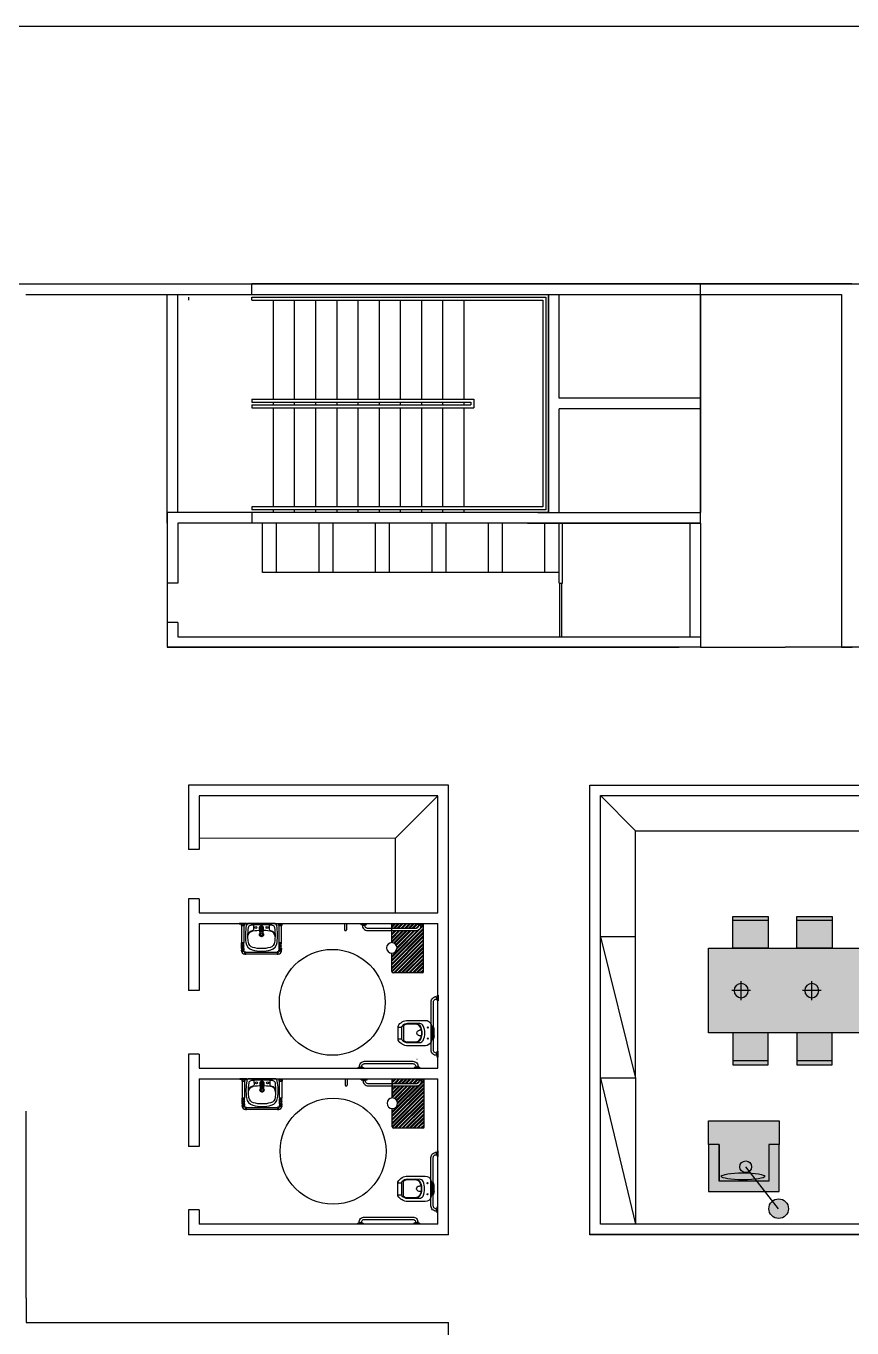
# Model space of a CAD drawing. Header units: inches. Extents: x -55 to 844, y -103 to 167.
# Drawn here: x 785.73 to 797.43, y 48.26 to 66.7 of the extents above; entities that cross this region are included whole.
import ezdxf

# ---------------------------------------------------------------- set-up
doc = ezdxf.new("R2010")
doc.units = ezdxf.units.IN
doc.header["$MEASUREMENT"] = 0
doc.linetypes.add('CONTINU', pattern=[0])
for name, color, linetype in [('01', 7, 'Continuous'), ('A-WCCOZ', 252, 'Continuous'), ('AI-Hatch mob', 254, 'Continuous'), ('AI-Mob', 2, 'Continuous'), ('VISTA', 3, 'Continuous')]:
    doc.layers.add(name, color=color, linetype=linetype)

# ---------------------------------------------------------------- blocks, each defined once
blk = doc.blocks.new('gdfsf')
for p, q in [((258, 16.371), (251.65, 16.371)), ((251.65, 16.221), (251.65, 16.371)), ((258, 12.981), (258, 16.371)), ((250.75, 16.181), (250.75, 16.141)), ((251.65, 16.221), (255.85, 16.221)), ((251.65, 16.181), (255.81, 16.181)), ((251.65, 16.141), (251.65, 16.181)), ((251.65, 16.141), (255.77, 16.141)), ((255.85, 13.131), (255.85, 16.221)), ((256, 14.751), (256, 16.221)), ((258, 16.221), (258, 13.131)), ((258, 14.751), (256, 14.751)), ((251.65, 14.736), (254.79, 14.736)), ((251.65, 14.736), (251.65, 14.696)), ((251.65, 14.696), (254.75, 14.696)), ((251.65, 14.656), (254.75, 14.656)), ((251.65, 14.656), (251.65, 14.616)), ((251.65, 14.616), (254.79, 14.616)), ((252.25, 14.696), (252.25, 14.656)), ((256, 13.131), (256, 14.601)), ((258, 14.601), (256, 14.601)), ((255.77, 13.211), (251.65, 13.211)), ((251.65, 13.211), (251.65, 13.171)), ((255.81, 13.171), (251.65, 13.171)), ((255.85, 13.131), (251.65, 13.131)), ((251.65, 13.131), (251.65, 13.027)), ((256, 13.131), (258, 13.131)), ((251.65, 13.027), (251.65, 12.981)), ((255.85, 12.981), (251.65, 12.981)), ((255.85, 12.981), (258, 12.981))]:
    blk.add_line(p, q)
blk.add_lwpolyline([(256, 16.221), (258, 16.221)])
at = {"layer": 'VISTA'}
for p, q in [((251.95, 16.141), (251.95, 14.736)), ((252.25, 16.141), (252.25, 14.736)), ((252.55, 16.141), (252.55, 14.736)), ((252.85, 16.141), (252.85, 14.736)), ((253.15, 16.141), (253.15, 14.736)), ((253.45, 16.141), (253.45, 14.736)), ((253.75, 16.141), (253.75, 14.736)), ((254.05, 16.141), (254.05, 14.736)), ((254.35, 16.141), (254.35, 14.736)), ((254.65, 16.141), (254.65, 14.736)), ((255.77, 16.141), (255.77, 13.211)), ((255.81, 16.181), (255.81, 13.171)), ((255.85, 16.221), (255.85, 13.131)), ((251.95, 14.696), (251.95, 14.656)), ((251.95, 14.616), (251.95, 13.211)), ((252.25, 14.616), (252.25, 13.211)), ((252.55, 14.696), (252.55, 14.656)), ((252.55, 14.616), (252.55, 13.211)), ((252.85, 14.696), (252.85, 14.656)), ((252.85, 14.616), (252.85, 13.211)), ((253.15, 14.696), (253.15, 14.656)), ((253.15, 14.616), (253.15, 14.531)), ((253.15, 14.616), (253.15, 13.211)), ((253.45, 14.696), (253.45, 14.656)), ((253.45, 14.616), (253.45, 13.211)), ((253.75, 14.696), (253.75, 14.656)), ((253.75, 14.616), (253.75, 13.211)), ((254.05, 14.696), (254.05, 14.656)), ((254.05, 14.616), (254.05, 13.211)), ((254.35, 14.696), (254.35, 14.656)), ((254.35, 14.616), (254.35, 13.211)), ((254.65, 14.696), (254.65, 14.656)), ((254.65, 14.616), (254.65, 13.211)), ((254.75, 14.696), (254.75, 14.656)), ((254.79, 14.736), (254.79, 14.616)), ((251.95, 13.171), (251.95, 13.131)), ((252.25, 13.171), (252.25, 13.131)), ((252.55, 13.171), (252.55, 13.131)), ((252.85, 13.171), (252.85, 13.131)), ((253.15, 13.171), (253.15, 13.131)), ((253.45, 13.171), (253.45, 13.131)), ((253.75, 13.171), (253.75, 13.131)), ((254.05, 13.171), (254.05, 13.131)), ((254.35, 13.171), (254.35, 13.131)), ((254.65, 13.171), (254.65, 13.131))]:
    blk.add_line(p, q, dxfattribs=at)
blk = doc.blocks.new('jhgsfcvbnm')
at = {"linetype": 'CONTINU'}
for points in [[(533.44, 48.591), (533.44, 48.603)], [(533.44, 48.591), (533.441, 48.59)], [(533.441, 48.59), (533.441, 48.59)], [(533.441, 48.59), (533.442, 48.589)], [(533.442, 48.589), (533.479, 48.589)], [(533.461, 48.584), (533.461, 48.589)], [(533.461, 48.584), (533.501, 48.584)], [(533.461, 48.584), (533.461, 48.583)], [(533.461, 48.583), (533.462, 48.582)], [(533.462, 48.582), (533.463, 48.582)], [(533.463, 48.582), (533.499, 48.582)], [(533.464, 48.582), (533.465, 48.567)], [(533.465, 48.567), (533.468, 48.553)], [(533.468, 48.553), (533.475, 48.539)], [(533.475, 48.539), (533.484, 48.526)], [(533.479, 48.589), (533.479, 48.603)], [(533.481, 48.589), (533.481, 48.603)], [(533.481, 48.589), (533.52, 48.589)], [(533.484, 48.526), (533.496, 48.516)], [(533.496, 48.516), (533.509, 48.509)], [(533.497, 48.572), (533.497, 48.582)], [(533.497, 48.572), (533.5, 48.563)], [(533.499, 48.582), (533.5, 48.582)], [(533.5, 48.583), (533.501, 48.584)], [(533.5, 48.582), (533.5, 48.583)], [(533.5, 48.563), (533.504, 48.554)], [(533.501, 48.584), (533.501, 48.589)], [(533.504, 48.554), (533.511, 48.546)], [(533.509, 48.509), (533.523, 48.505)], [(533.511, 48.546), (533.52, 48.54)], [(533.52, 48.589), (533.521, 48.59)], [(533.52, 48.54), (533.529, 48.537)], [(533.521, 48.59), (533.522, 48.591)], [(533.521, 48.59), (533.521, 48.59)], [(533.522, 48.591), (533.522, 48.603)], [(533.523, 48.505), (533.538, 48.503)], [(533.529, 48.537), (533.538, 48.536)], [(533.538, 48.536), (534.222, 48.536)], [(533.538, 48.503), (534.222, 48.503)], [(534.222, 48.536), (534.231, 48.537)], [(534.222, 48.503), (534.236, 48.505)], [(534.231, 48.537), (534.24, 48.54)], [(534.236, 48.505), (534.25, 48.509)], [(534.238, 48.591), (534.238, 48.603)], [(534.238, 48.59), (534.238, 48.591)], [(534.239, 48.59), (534.238, 48.59)], [(534.24, 48.589), (534.239, 48.59)], [(534.279, 48.589), (534.24, 48.589)], [(534.24, 48.54), (534.248, 48.546)], [(534.248, 48.546), (534.255, 48.554)], [(534.25, 48.509), (534.264, 48.516)], [(534.259, 48.584), (534.259, 48.589)], [(534.259, 48.584), (534.299, 48.584)], [(534.259, 48.584), (534.259, 48.583)], [(534.259, 48.583), (534.26, 48.582)], [(534.26, 48.582), (534.261, 48.582)], [(534.261, 48.582), (534.297, 48.582)], [(534.262, 48.572), (534.262, 48.582)], [(534.264, 48.516), (534.275, 48.526)], [(534.275, 48.526), (534.285, 48.539)], [(534.279, 48.584), (534.279, 48.603)], [(534.28, 48.584), (534.28, 48.603)], [(534.317, 48.589), (534.28, 48.589)], [(534.285, 48.539), (534.291, 48.553)], [(534.291, 48.553), (534.294, 48.562)], [(534.295, 48.571), (534.295, 48.582)], [(534.297, 48.582), (534.298, 48.582)], [(534.298, 48.583), (534.299, 48.584)], [(534.298, 48.582), (534.298, 48.583)], [(534.299, 48.584), (534.299, 48.589)], [(534.318, 48.59), (534.317, 48.589)], [(534.319, 48.59), (534.318, 48.59)], [(534.319, 48.591), (534.319, 48.603)], [(534.319, 48.591), (534.319, 48.59)], [(534.28, 48.475), (534.279, 48.475)], [(534.481, 48.359), (534.48, 48.345)], [(534.48, 48.345), (534.48, 47.661)], [(534.486, 48.374), (534.481, 48.359)], [(534.493, 48.387), (534.486, 48.374)], [(534.503, 48.399), (534.493, 48.387)], [(534.515, 48.408), (534.503, 48.399)], [(534.514, 48.354), (534.513, 48.345)], [(534.513, 48.345), (534.513, 47.661)], [(534.517, 48.363), (534.514, 48.354)], [(534.529, 48.415), (534.515, 48.408)], [(534.523, 48.372), (534.517, 48.363)], [(534.531, 48.379), (534.523, 48.372)], [(534.544, 48.418), (534.529, 48.415)], [(534.54, 48.383), (534.531, 48.379)], [(534.549, 48.386), (534.54, 48.383)], [(534.558, 48.419), (534.544, 48.418)], [(534.549, 48.386), (534.558, 48.386)], [(534.559, 48.421), (534.558, 48.42)], [(534.558, 48.42), (534.558, 48.384)], [(534.558, 48.384), (534.559, 48.383)], [(534.56, 48.422), (534.559, 48.422)], [(534.559, 48.422), (534.559, 48.421)], [(534.559, 48.383), (534.559, 48.382)], [(534.559, 48.382), (534.56, 48.382)], [(534.56, 48.422), (534.56, 48.382)], [(534.56, 48.422), (534.566, 48.422)], [(534.56, 48.382), (534.566, 48.382)], [(534.567, 48.442), (534.566, 48.442)], [(534.566, 48.442), (534.566, 48.441)], [(534.566, 48.441), (534.566, 48.403)], [(534.566, 48.403), (534.579, 48.403)], [(534.566, 48.402), (534.566, 48.363)], [(534.566, 48.402), (534.579, 48.402)], [(534.566, 48.363), (534.566, 48.362)], [(534.566, 48.362), (534.567, 48.362)], [(534.568, 48.443), (534.567, 48.442)], [(534.567, 48.362), (534.568, 48.361)], [(534.568, 48.443), (534.579, 48.443)], [(534.568, 48.361), (534.579, 48.361)], [(534.576, 48.403), (534.576, 48.402)], [(534.579, 48.443), (534.579, 48.361)], [(534.48, 47.661), (534.481, 47.647)], [(534.481, 47.647), (534.486, 47.633)], [(534.486, 47.633), (534.493, 47.619)], [(534.493, 47.619), (534.503, 47.608)], [(534.503, 47.608), (534.515, 47.598)], [(534.513, 47.661), (534.514, 47.652)], [(534.514, 47.652), (534.517, 47.643)], [(534.515, 47.598), (534.529, 47.592)], [(534.517, 47.643), (534.523, 47.635)], [(534.523, 47.635), (534.531, 47.628)], [(534.529, 47.592), (534.539, 47.589)], [(534.547, 47.588), (534.558, 47.588)], [(534.549, 47.621), (534.558, 47.621)], [(534.559, 47.623), (534.558, 47.622)], [(534.558, 47.622), (534.558, 47.586)], [(534.558, 47.586), (534.559, 47.585)], [(534.56, 47.624), (534.559, 47.624)], [(534.559, 47.624), (534.559, 47.623)], [(534.559, 47.585), (534.559, 47.585)], [(534.559, 47.585), (534.56, 47.584)], [(534.56, 47.624), (534.56, 47.584)], [(534.56, 47.624), (534.566, 47.624)], [(534.56, 47.584), (534.566, 47.584)], [(534.566, 47.644), (534.567, 47.645)], [(534.566, 47.643), (534.566, 47.644)], [(534.566, 47.604), (534.566, 47.643)], [(534.566, 47.604), (534.579, 47.604)], [(534.566, 47.566), (534.566, 47.603)], [(534.566, 47.603), (534.579, 47.603)], [(534.567, 47.645), (534.568, 47.645)], [(534.568, 47.645), (534.579, 47.645)], [(534.576, 47.603), (534.576, 47.604)], [(534.579, 47.564), (534.579, 47.645)], [(534.566, 47.565), (534.566, 47.566)], [(534.567, 47.564), (534.566, 47.565)], [(534.568, 47.564), (534.567, 47.564)], [(534.568, 47.564), (534.579, 47.564)]]:
    blk.add_lwpolyline(points, dxfattribs=at)
at = {"linetype": 'Continuous'}
for points in [[(534.255, 48.554), (534.259, 48.56)], [(534.259, 48.56), (534.261, 48.567)], [(534.261, 48.567), (534.262, 48.572)], [(534.295, 48.571), (534.294, 48.562)], [(534.531, 47.628), (534.537, 47.624)], [(534.537, 47.624), (534.543, 47.622)], [(534.547, 47.588), (534.539, 47.589)], [(534.543, 47.622), (534.549, 47.621)]]:
    blk.add_lwpolyline(points, dxfattribs=at)
at = {"layer": '01'}
for p, q in [((534.012, 48.197), (534.012, 48.008)), ((534.012, 48.008), (534.012, 48.018)), ((534.022, 48.018), (534.057, 48.018))]:
    blk.add_line(p, q, dxfattribs=at)
for points in [[(534.022, 48.018, 0.407906), (534.012, 48.008, 0.131537), (534.013, 48.003, 0.273863), (534.15, 47.923), (534.399, 47.923, 0.319419), (534.48, 47.98, 0.074713), (534.493, 48.053, 0.017899), (534.493, 48.153, 0.074713), (534.48, 48.225, 0.319419), (534.399, 48.283), (534.15, 48.283, 0.273863), (534.013, 48.202, 0.136488), (534.012, 48.197, 0.402244), (534.022, 48.187), (534.057, 48.187, 0.337727), (534.063, 48.191)], [(534.255, 48.236, -0.305538), (534.338, 48.181, -0.097448), (534.353, 48.103, -0.097448), (534.338, 48.025, -0.305538), (534.255, 47.969)], [(534.524, 48.143, 0.414214), (534.515, 48.152), (534.493, 48.152)], [(534.524, 48.063, -0.414214), (534.515, 48.054), (534.493, 48.054)]]:
    blk.add_lwpolyline(points, format="xyb", dxfattribs=at)
for points in [[(534.368, 48, -0.295956), (534.319, 47.969, 0.008003), (534.147, 47.969, -0.219669), (534.069, 48.003, -0.1825), (534.062, 48.022), (534.062, 48.184, -0.1825), (534.069, 48.202, -0.21967), (534.147, 48.237, 0.008003), (534.319, 48.237, -0.295956), (534.368, 48.206, -0.109342), (534.391, 48.103, -0.109342)], [(534.343, 48.064, -0.042994), (534.334, 48.031, -0.312272), (534.256, 47.978, 0.00507), (534.147, 47.978, -0.107996), (534.108, 47.985, -0.297508), (534.086, 48.019), (534.086, 48.186, -0.297509), (534.108, 48.22, -0.107996), (534.147, 48.228, 0.00507), (534.256, 48.227, -0.312272), (534.334, 48.174, -0.091294), (534.347, 48.103, -0.048111)], [(534.44, 48.181, 1), (534.425, 48.181, 1)], [(534.44, 48.024, 1), (534.425, 48.024, 1)]]:
    blk.add_lwpolyline(points, format="xyb", close=True, dxfattribs=at)
at = {"layer": '01', "ltscale": 0.157552}
blk.add_lwpolyline([(534.343, 48.141), (534.315, 48.141, 1), (534.315, 48.064)], format="xyb", dxfattribs=at)
at = {"layer": '01', "ltscale": 0.31}
blk.add_lwpolyline([(534.489, 48.195, -0.378909), (534.524, 48.156), (534.524, 48.05, -0.378909), (534.489, 48.01)], format="xyb", dxfattribs=at)
at = {"layer": '01', "ltscale": 0.16334}
blk.add_lwpolyline([(534.343, 48.064), (534.314, 48.064)], dxfattribs=at)
at = {"layer": '01'}
blk.add_arc((534.057, 48.013), 0.00533, 15.3551, 90, dxfattribs=at)
blk = doc.blocks.new('kjghf')
at = {"linetype": 'CONTINU'}
for points in [[(531.262, 46.763), (531.344, 46.763)], [(531.262, 46.752), (531.262, 46.763)], [(531.262, 46.752), (531.263, 46.751)], [(531.263, 46.751), (531.264, 46.75)], [(531.264, 46.75), (531.265, 46.75)], [(531.265, 46.75), (531.302, 46.75)], [(531.283, 46.744), (531.283, 46.75)], [(531.283, 46.744), (531.323, 46.744)], [(531.283, 46.744), (531.283, 46.743)], [(531.283, 46.743), (531.284, 46.742)], [(531.284, 46.742), (531.285, 46.742)], [(531.285, 46.742), (531.321, 46.742)], [(531.286, 46.742), (531.287, 46.727)], [(531.287, 46.727), (531.29, 46.713)], [(531.29, 46.713), (531.297, 46.699)], [(531.297, 46.699), (531.306, 46.687)], [(531.302, 46.75), (531.302, 46.763)], [(531.302, 46.76), (531.303, 46.76)], [(531.303, 46.75), (531.303, 46.763)], [(531.303, 46.75), (531.342, 46.75)], [(531.306, 46.687), (531.318, 46.677)], [(531.318, 46.677), (531.331, 46.669)], [(531.319, 46.733), (531.319, 46.742)], [(531.319, 46.733), (531.322, 46.723)], [(531.321, 46.742), (531.322, 46.742)], [(531.322, 46.742), (531.323, 46.743)], [(531.322, 46.723), (531.326, 46.714)], [(531.323, 46.744), (531.323, 46.75)], [(531.323, 46.743), (531.323, 46.744)], [(531.326, 46.714), (531.333, 46.707)], [(531.331, 46.669), (531.346, 46.665)], [(531.333, 46.707), (531.342, 46.701)], [(531.342, 46.75), (531.343, 46.75)], [(531.342, 46.701), (531.351, 46.698)], [(531.343, 46.751), (531.344, 46.752)], [(531.343, 46.75), (531.343, 46.751)], [(531.344, 46.752), (531.344, 46.763)], [(531.346, 46.665), (531.36, 46.664)], [(531.351, 46.698), (531.36, 46.697)], [(531.36, 46.697), (532.044, 46.697)], [(531.36, 46.664), (532.044, 46.664)], [(532.044, 46.697), (532.053, 46.698)], [(532.044, 46.664), (532.058, 46.665)], [(532.053, 46.698), (532.062, 46.701)], [(532.058, 46.665), (532.072, 46.669)], [(532.06, 46.752), (532.06, 46.763)], [(532.06, 46.751), (532.06, 46.752)], [(532.061, 46.75), (532.06, 46.751)], [(532.062, 46.75), (532.061, 46.75)], [(532.101, 46.75), (532.062, 46.75)], [(532.062, 46.701), (532.07, 46.707)], [(532.07, 46.707), (532.077, 46.714)], [(532.072, 46.669), (532.086, 46.677)], [(532.081, 46.744), (532.081, 46.75)], [(532.081, 46.744), (532.121, 46.744)], [(532.081, 46.744), (532.081, 46.743)], [(532.081, 46.743), (532.082, 46.742)], [(532.082, 46.742), (532.083, 46.742)], [(532.083, 46.742), (532.119, 46.742)], [(532.084, 46.733), (532.084, 46.742)], [(532.086, 46.677), (532.098, 46.687)], [(532.098, 46.687), (532.107, 46.699)], [(532.101, 46.744), (532.101, 46.763)], [(532.102, 46.76), (532.101, 46.76)], [(532.102, 46.744), (532.102, 46.763)], [(532.139, 46.75), (532.102, 46.75)], [(532.107, 46.699), (532.113, 46.713)], [(532.113, 46.713), (532.116, 46.723)], [(532.117, 46.731), (532.117, 46.742)], [(532.119, 46.742), (532.12, 46.742)], [(532.12, 46.743), (532.121, 46.744)], [(532.12, 46.742), (532.12, 46.743)], [(532.121, 46.744), (532.121, 46.75)], [(532.14, 46.75), (532.139, 46.75)], [(532.141, 46.751), (532.14, 46.75)], [(532.141, 46.752), (532.141, 46.763)], [(532.141, 46.752), (532.141, 46.751)], [(532.102, 46.635), (532.101, 46.635)]]:
    blk.add_lwpolyline(points, dxfattribs=at)
at = {"linetype": 'Continuous'}
for points in [[(532.077, 46.714), (532.081, 46.721)], [(532.081, 46.721), (532.084, 46.727)], [(532.084, 46.727), (532.084, 46.733)], [(532.117, 46.731), (532.116, 46.723)]]:
    blk.add_lwpolyline(points, dxfattribs=at)
blk = doc.blocks.new('01Chuv_p')
at = {"const_width": 0.015}
blk.add_lwpolyline([(-0.27, 0), (0, 0)], dxfattribs=at)
blk.add_circle((-0.345, 0), 0.075)
blk = doc.blocks.new('jhfgg')
at = {"color": 0}
for p, q in [((529.943, 52.006), (529.967, 52.006)), ((530.222, 52.012), (530.224, 52.011)), ((530.222, 52.012), (530.222, 51.978)), ((530.288, 52.011), (530.224, 52.011)), ((530.224, 51.979), (530.224, 52.011)), ((530.291, 52.012), (530.288, 52.011)), ((530.288, 51.979), (530.288, 52.011)), ((530.291, 52.012), (530.303, 52.012)), ((530.291, 52.012), (530.291, 51.978)), ((530.303, 52.012), (530.303, 51.978)), ((530.303, 52.011), (530.312, 52.011)), ((530.312, 52.012), (530.312, 51.978)), ((530.324, 52.012), (530.312, 52.012)), ((530.324, 51.978), (530.324, 52.012)), ((530.324, 52.012), (530.326, 52.011)), ((530.326, 52.011), (530.326, 51.979)), ((529.943, 51.984), (529.967, 51.984)), ((530.222, 51.978), (530.224, 51.979)), ((530.288, 51.979), (530.224, 51.979)), ((530.291, 51.978), (530.288, 51.979)), ((530.291, 51.978), (530.303, 51.978)), ((530.303, 51.979), (530.312, 51.979)), ((530.324, 51.978), (530.312, 51.978)), ((530.324, 51.978), (530.326, 51.979)), ((530.339, 51.963), (530.34, 51.966)), ((530.372, 51.966), (530.34, 51.966)), ((530.372, 51.963), (530.372, 51.966)), ((529.937, 51.517), (529.943, 51.517)), ((529.943, 51.414), (529.943, 51.517)), ((529.943, 51.487), (529.967, 51.487)), ((529.943, 51.476), (529.967, 51.476)), ((529.943, 51.454), (529.967, 51.454)), ((529.943, 51.443), (529.967, 51.443)), ((529.967, 51.443), (529.967, 51.487)), ((529.967, 51.481), (530.21, 51.481)), ((529.967, 51.449), (530.21, 51.449)), ((530.222, 51.482), (530.21, 51.482)), ((530.21, 51.482), (530.21, 51.448)), ((530.222, 51.448), (530.21, 51.448)), ((530.222, 51.482), (530.224, 51.481)), ((530.222, 51.448), (530.222, 51.482)), ((530.222, 51.448), (530.224, 51.449)), ((530.224, 51.481), (530.224, 51.449)), ((530.288, 51.481), (530.224, 51.481)), ((530.288, 51.449), (530.224, 51.449)), ((530.291, 51.482), (530.288, 51.481)), ((530.288, 51.481), (530.288, 51.449)), ((530.291, 51.448), (530.288, 51.449)), ((530.291, 51.448), (530.291, 51.482)), ((530.291, 51.482), (530.303, 51.482)), ((530.291, 51.448), (530.303, 51.448)), ((530.303, 51.448), (530.303, 51.482)), ((530.303, 51.481), (530.312, 51.481)), ((530.303, 51.449), (530.312, 51.449)), ((530.312, 51.448), (530.312, 51.482)), ((530.324, 51.482), (530.312, 51.482)), ((530.324, 51.448), (530.312, 51.448)), ((530.324, 51.482), (530.324, 51.448)), ((530.324, 51.482), (530.326, 51.481)), ((530.324, 51.448), (530.326, 51.449)), ((530.326, 51.449), (530.326, 51.481)), ((530.372, 51.509), (530.339, 51.509)), ((530.339, 51.497), (530.339, 51.509)), ((530.339, 51.497), (530.372, 51.497)), ((530.339, 51.497), (530.34, 51.494)), ((530.372, 51.494), (530.34, 51.494)), ((530.372, 51.497), (530.372, 51.509)), ((530.372, 51.497), (530.372, 51.494)), ((529.937, 51.414), (529.943, 51.414))]:
    blk.add_line(p, q, dxfattribs=at)
at = {"ltscale": 3}
blk.add_line((529.937, 51.517), (529.937, 51.414), dxfattribs=at)
at = {"color": 0}
for points in [[(529.937, 52.047), (529.943, 52.047), (529.943, 51.944), (529.937, 51.944)], [(529.967, 51.973), (529.943, 51.973), (529.943, 52.017), (529.967, 52.017)]]:
    blk.add_lwpolyline(points, close=True, dxfattribs=at)
at = {"ltscale": 3}
for points in [[(530.21, 51.979), (529.967, 51.979), (529.967, 52.011), (530.21, 52.011)], [(530.222, 52.012), (530.21, 52.012), (530.21, 51.978), (530.222, 51.978)], [(530.372, 51.509), (530.34, 51.509), (530.34, 51.951), (530.372, 51.951)]]:
    blk.add_lwpolyline(points, close=True, dxfattribs=at)
for points in [[(529.965, 51.946, 0.219089), (529.937, 51.926), (529.937, 51.73), (529.937, 51.534, 0.219089), (529.965, 51.514)], [(530.073, 51.904, 1.00211), (530.067, 51.91, 0.174065), (530.039, 51.861, 0.001782), (530.038, 51.856, -0.366077), (530.021, 51.843, -0.016844), (529.966, 51.845, -0.414698), (529.954, 51.858)], [(529.966, 51.514, 0.072907), (530.205, 51.509, 0.3044), (530.31, 51.599, 0.067106), (530.327, 51.73, 0.067106), (530.31, 51.861, 0.3044), (530.205, 51.951, 0.072907), (529.966, 51.946)], [(530.045, 51.852, 0.045632), (530.036, 51.73, 0.048033), (530.046, 51.602)], [(530.123, 51.922, 0.368026), (530.047, 51.859, 0.004431), (530.045, 51.848)], [(529.954, 51.602, -0.414698), (529.966, 51.615, -0.016843), (530.021, 51.618, -0.366077), (530.038, 51.604, 0.001782), (530.039, 51.599, 0.174065), (530.067, 51.55, 1.00211), (530.073, 51.556)], [(530.123, 51.538, -0.375471), (530.046, 51.603)]]:
    blk.add_lwpolyline(points, format="xyb")
for points in [[(529.949, 51.73, -0.019965), (529.954, 51.862, -0.043001), (529.958, 51.883, -0.302465), (529.992, 51.914, -0.041693), (530.123, 51.922, -0.024671), (530.201, 51.916, -0.304374), (530.276, 51.852, -0.067046), (530.292, 51.73, -0.067046), (530.276, 51.608, -0.304374), (530.201, 51.544, -0.02467), (530.123, 51.538, -0.041693), (529.992, 51.546, -0.302465), (529.958, 51.577, -0.043001), (529.954, 51.598, -0.019965)], [(529.978, 51.809, -1), (530.007, 51.809, -1)], [(529.978, 51.73, -1), (530.007, 51.73, -1)], [(529.978, 51.651, -1), (530.007, 51.651, -1)], [(530.066, 51.73, -1), (530.124, 51.73, -1)], [(530.076, 51.73, -1), (530.113, 51.73, -1)]]:
    blk.add_lwpolyline(points, format="xyb", close=True)
at = {"color": 0}
blk.add_lwpolyline([(530.339, 51.963), (530.339, 51.951), (530.372, 51.951), (530.372, 51.963), (530.339, 51.963)], dxfattribs=at)
at = {"linetype": 'CONTINU'}
for points in [[(530.025, 51.703), (529.996, 51.703), (529.991, 51.703), (529.99, 51.703), (529.986, 51.704), (529.985, 51.705), (529.981, 51.707), (529.981, 51.707), (529.978, 51.709), (529.977, 51.71), (529.975, 51.712), (529.973, 51.714), (529.973, 51.714), (529.971, 51.717), (529.97, 51.718), (529.97, 51.72), (529.969, 51.723), (529.969, 51.724), (529.968, 51.726), (529.968, 51.729), (529.968, 51.732), (529.969, 51.734), (529.969, 51.735), (529.97, 51.738), (529.97, 51.74), (529.971, 51.741), (529.973, 51.743), (529.973, 51.744), (529.975, 51.746), (529.977, 51.748), (529.978, 51.749), (529.981, 51.751), (529.981, 51.751), (529.985, 51.753), (529.986, 51.753), (529.99, 51.755), (529.991, 51.755), (529.996, 51.755), (530.025, 51.755)], [(530.019, 51.703), (530.019, 51.703), (530.018, 51.703), (530.017, 51.703), (530.015, 51.703), (530.014, 51.703), (530.013, 51.703), (530.012, 51.703), (530.011, 51.704), (530.01, 51.704), (530.009, 51.704), (530.009, 51.704), (530.008, 51.705), (530.007, 51.705), (530.005, 51.706), (530.005, 51.706), (530.004, 51.707), (530.004, 51.707), (530.003, 51.707), (530.002, 51.708), (530.001, 51.709), (530, 51.71), (529.999, 51.711), (529.999, 51.711), (529.998, 51.713), (529.997, 51.714), (529.996, 51.715), (529.996, 51.715), (529.995, 51.717), (529.994, 51.718), (529.994, 51.719), (529.994, 51.719), (529.994, 51.721), (529.993, 51.723), (529.993, 51.724), (529.993, 51.724), (529.993, 51.725), (529.992, 51.727), (529.992, 51.729), (529.992, 51.731), (529.993, 51.733), (529.993, 51.734), (529.993, 51.734), (529.993, 51.735), (529.994, 51.737), (529.994, 51.738), (529.994, 51.739), (529.994, 51.74), (529.995, 51.741), (529.996, 51.743), (529.996, 51.743), (529.997, 51.744), (529.998, 51.745), (529.999, 51.746), (529.999, 51.747), (530, 51.748), (530.001, 51.749), (530.002, 51.75), (530.003, 51.751), (530.004, 51.751), (530.004, 51.751), (530.005, 51.752), (530.005, 51.752), (530.007, 51.753), (530.008, 51.753), (530.009, 51.753), (530.009, 51.754), (530.01, 51.754), (530.011, 51.754), (530.012, 51.755), (530.013, 51.755), (530.014, 51.755), (530.015, 51.755), (530.017, 51.755), (530.018, 51.755), (530.019, 51.755), (530.019, 51.755)], [(530.004, 51.748), (530.004, 51.748), (530.004, 51.748), (530.001, 51.746), (530.001, 51.745), (530, 51.743), (529.999, 51.743), (529.999, 51.742), (529.998, 51.741), (529.997, 51.74), (529.997, 51.739), (529.997, 51.738), (529.996, 51.736), (529.996, 51.736), (529.995, 51.734), (529.995, 51.734), (529.995, 51.733), (529.995, 51.731), (529.995, 51.729), (529.995, 51.726), (529.995, 51.725), (529.995, 51.724), (529.995, 51.724), (529.996, 51.722), (529.996, 51.722), (529.997, 51.72), (529.997, 51.719), (529.997, 51.718), (529.998, 51.717), (529.999, 51.716), (529.999, 51.715), (530, 51.715), (530.001, 51.712), (530.001, 51.712), (530.004, 51.71), (530.004, 51.71), (530.004, 51.71)], [(530.029, 51.714), (530.027, 51.714), (530.026, 51.714), (530.025, 51.714), (530.023, 51.715), (530.023, 51.715), (530.021, 51.716), (530.021, 51.716), (530.019, 51.717), (530.018, 51.718), (530.018, 51.718), (530.017, 51.72), (530.016, 51.72), (530.016, 51.722), (530.015, 51.723), (530.015, 51.723), (530.014, 51.725), (530.014, 51.726), (530.014, 51.727), (530.014, 51.729), (530.014, 51.731), (530.014, 51.732), (530.015, 51.733), (530.015, 51.735), (530.015, 51.735), (530.016, 51.737), (530.016, 51.737), (530.017, 51.739), (530.018, 51.74), (530.019, 51.74), (530.02, 51.741), (530.021, 51.742), (530.022, 51.742), (530.023, 51.743), (530.023, 51.743), (530.025, 51.744), (530.026, 51.744), (530.027, 51.744), (530.029, 51.744)], [(530.018, 51.728), (530.018, 51.728), (530.018, 51.728), (530.018, 51.728), (530.018, 51.728), (530.018, 51.728), (530.018, 51.727), (530.017, 51.727), (530.017, 51.727), (530.017, 51.727), (530.017, 51.727), (530.016, 51.727), (530.016, 51.727), (530.016, 51.728), (530.016, 51.728), (530.016, 51.728), (530.016, 51.728), (530.016, 51.728), (530.016, 51.728), (530.016, 51.728), (530.015, 51.729), (530.015, 51.729), (530.015, 51.729), (530.016, 51.729), (530.016, 51.73), (530.016, 51.73), (530.016, 51.73), (530.016, 51.73), (530.016, 51.73), (530.016, 51.73), (530.016, 51.73), (530.016, 51.73), (530.017, 51.731), (530.017, 51.731), (530.017, 51.731), (530.017, 51.73), (530.018, 51.73), (530.018, 51.73), (530.018, 51.73), (530.018, 51.73), (530.018, 51.73), (530.018, 51.73), (530.018, 51.73), (530.018, 51.729), (530.018, 51.729), (530.018, 51.729), (530.018, 51.729), (530.018, 51.728)], [(530.021, 51.755), (530.027, 51.755)], [(530.021, 51.703), (530.027, 51.703)], [(530.028, 51.744), (530.028, 51.744), (530.029, 51.744), (530.031, 51.744), (530.032, 51.744), (530.033, 51.744), (530.034, 51.743), (530.035, 51.743), (530.036, 51.742), (530.037, 51.742), (530.038, 51.741), (530.039, 51.74), (530.039, 51.739), (530.041, 51.738), (530.041, 51.737), (530.042, 51.736), (530.042, 51.735), (530.042, 51.735), (530.043, 51.733), (530.043, 51.732), (530.043, 51.731), (530.043, 51.729), (530.043, 51.727), (530.043, 51.726), (530.043, 51.725), (530.042, 51.723), (530.042, 51.723), (530.041, 51.721), (530.041, 51.72), (530.04, 51.719), (530.039, 51.718), (530.039, 51.718), (530.037, 51.717), (530.037, 51.716), (530.036, 51.716), (530.034, 51.715), (530.034, 51.715), (530.032, 51.714), (530.032, 51.714), (530.03, 51.714), (530.029, 51.714)], [(530.029, 51.714), (530.028, 51.714), (530.028, 51.714)], [(530.04, 51.727), (530.04, 51.727), (530.04, 51.727), (530.04, 51.727), (530.04, 51.728), (530.039, 51.728), (530.039, 51.728), (530.039, 51.728), (530.039, 51.728), (530.039, 51.728), (530.039, 51.728), (530.039, 51.729), (530.039, 51.729), (530.039, 51.729), (530.039, 51.729), (530.039, 51.73), (530.039, 51.73), (530.039, 51.73), (530.039, 51.73), (530.039, 51.73), (530.04, 51.73), (530.04, 51.73), (530.04, 51.73), (530.04, 51.731), (530.04, 51.731), (530.041, 51.731), (530.041, 51.73), (530.041, 51.73), (530.041, 51.73), (530.041, 51.73), (530.041, 51.73), (530.042, 51.73), (530.042, 51.73), (530.042, 51.73), (530.042, 51.729), (530.042, 51.729), (530.042, 51.729), (530.042, 51.729), (530.042, 51.728), (530.042, 51.728), (530.042, 51.728), (530.042, 51.728), (530.041, 51.728), (530.041, 51.728), (530.041, 51.728)], [(530.041, 51.727), (530.041, 51.727), (530.041, 51.727)], [(530.05, 51.749), (530.049, 51.749), (530.048, 51.75), (530.048, 51.75), (530.047, 51.75), (530.047, 51.75), (530.046, 51.75), (530.042, 51.75)], [(530.042, 51.708), (530.046, 51.708), (530.047, 51.708), (530.047, 51.708), (530.048, 51.708), (530.048, 51.708), (530.049, 51.708), (530.05, 51.708)], [(530.045, 51.747), (530.045, 51.747)], [(530.046, 51.752), (530.047, 51.751), (530.049, 51.751), (530.049, 51.751), (530.051, 51.751), (530.052, 51.751), (530.057, 51.75), (530.061, 51.75), (530.066, 51.749), (530.068, 51.749), (530.07, 51.749), (530.072, 51.749), (530.075, 51.748), (530.079, 51.748), (530.083, 51.747), (530.085, 51.747), (530.088, 51.747), (530.09, 51.747), (530.092, 51.746)], [(530.046, 51.706), (530.047, 51.707), (530.049, 51.707), (530.049, 51.707), (530.051, 51.707), (530.052, 51.707), (530.057, 51.708), (530.061, 51.708), (530.066, 51.709), (530.068, 51.709), (530.07, 51.709), (530.072, 51.709), (530.075, 51.71), (530.079, 51.71), (530.083, 51.711), (530.085, 51.711), (530.088, 51.711), (530.09, 51.711), (530.092, 51.711)], [(530.048, 51.744), (530.048, 51.744)], [(530.05, 51.749), (530.051, 51.749), (530.052, 51.749), (530.055, 51.749), (530.059, 51.749), (530.065, 51.748), (530.069, 51.747)], [(530.069, 51.71), (530.065, 51.71), (530.062, 51.71), (530.055, 51.709), (530.052, 51.708), (530.051, 51.708), (530.05, 51.708)], [(530.086, 51.745), (530.09, 51.745), (530.092, 51.745), (530.094, 51.744), (530.096, 51.744), (530.098, 51.744), (530.1, 51.744), (530.102, 51.744), (530.104, 51.743), (530.105, 51.743), (530.106, 51.743), (530.107, 51.743), (530.107, 51.743), (530.108, 51.743)], [(530.088, 51.713), (530.092, 51.713), (530.094, 51.713), (530.096, 51.714), (530.098, 51.714), (530.1, 51.714), (530.102, 51.714), (530.104, 51.714), (530.105, 51.715), (530.106, 51.715), (530.107, 51.715), (530.107, 51.715), (530.108, 51.715)], [(530.112, 51.714), (530.112, 51.713), (530.111, 51.713), (530.11, 51.713), (530.109, 51.713), (530.107, 51.713), (530.106, 51.713), (530.104, 51.713), (530.102, 51.712), (530.099, 51.712), (530.097, 51.712)], [(530.112, 51.744), (530.112, 51.744), (530.111, 51.745), (530.11, 51.745), (530.109, 51.745), (530.107, 51.745), (530.106, 51.745), (530.104, 51.745), (530.102, 51.746), (530.099, 51.746)], [(530.109, 51.742), (530.109, 51.742), (530.11, 51.742), (530.11, 51.742), (530.11, 51.742), (530.11, 51.742), (530.111, 51.741), (530.111, 51.741), (530.112, 51.741), (530.112, 51.74), (530.113, 51.74), (530.113, 51.74), (530.113, 51.739), (530.113, 51.739), (530.113, 51.739), (530.114, 51.739), (530.114, 51.738), (530.114, 51.738), (530.114, 51.737), (530.115, 51.737)], [(530.115, 51.721), (530.114, 51.721), (530.114, 51.72), (530.114, 51.72), (530.114, 51.719), (530.113, 51.719), (530.113, 51.719), (530.113, 51.718), (530.113, 51.718), (530.113, 51.718), (530.112, 51.718), (530.112, 51.717), (530.111, 51.717), (530.111, 51.717), (530.11, 51.716), (530.11, 51.716), (530.11, 51.716), (530.11, 51.716), (530.109, 51.716), (530.109, 51.715)], [(530.121, 51.733), (530.121, 51.734), (530.121, 51.734), (530.121, 51.734), (530.121, 51.735), (530.121, 51.736), (530.121, 51.737), (530.12, 51.737), (530.12, 51.738), (530.12, 51.738), (530.12, 51.739), (530.119, 51.739), (530.119, 51.74), (530.119, 51.74), (530.118, 51.74), (530.118, 51.741), (530.117, 51.741), (530.117, 51.742), (530.116, 51.742), (530.116, 51.742), (530.116, 51.742), (530.115, 51.743), (530.115, 51.743), (530.114, 51.743), (530.113, 51.744)], [(530.121, 51.735), (530.121, 51.734), (530.121, 51.733), (530.121, 51.733), (530.121, 51.732), (530.121, 51.731), (530.121, 51.73), (530.121, 51.729), (530.121, 51.728), (530.121, 51.727), (530.121, 51.726), (530.121, 51.725), (530.121, 51.724), (530.121, 51.724), (530.121, 51.723), (530.121, 51.722), (530.121, 51.721), (530.12, 51.721), (530.12, 51.72), (530.12, 51.72), (530.12, 51.719), (530.119, 51.719), (530.119, 51.718), (530.119, 51.718), (530.118, 51.718), (530.118, 51.717), (530.117, 51.717), (530.117, 51.716), (530.116, 51.716), (530.116, 51.716), (530.116, 51.716), (530.115, 51.715), (530.115, 51.715), (530.114, 51.714), (530.113, 51.714)], [(530.115, 51.723), (530.115, 51.723), (530.116, 51.723), (530.116, 51.724), (530.116, 51.724), (530.116, 51.725), (530.116, 51.725), (530.116, 51.726), (530.116, 51.726), (530.116, 51.726), (530.116, 51.727), (530.116, 51.727), (530.116, 51.728), (530.116, 51.729), (530.116, 51.729), (530.116, 51.73), (530.116, 51.731), (530.116, 51.731), (530.116, 51.732), (530.116, 51.732), (530.116, 51.732), (530.116, 51.733), (530.116, 51.733), (530.116, 51.734), (530.116, 51.734), (530.116, 51.734), (530.115, 51.735), (530.115, 51.735)], [(530.121, 51.733), (530.121, 51.732), (530.121, 51.732), (530.121, 51.731), (530.121, 51.73), (530.121, 51.73), (530.121, 51.729), (530.121, 51.727), (530.121, 51.727), (530.121, 51.726), (530.121, 51.726), (530.121, 51.725)], [(530.121, 51.724), (530.121, 51.724), (530.121, 51.724), (530.121, 51.724), (530.121, 51.723)]]:
    blk.add_lwpolyline(points, dxfattribs=at)
at = {"color": 0}
for centre, radius in [((530.256, 51.995), 0.0159), ((530.256, 51.995), 0.0122), ((530.256, 51.465), 0.0159), ((530.256, 51.465), 0.0122)]:
    blk.add_circle(centre, radius, dxfattribs=at)
for centre, radius, start, end in [((530.326, 51.966), 0.0453, 359.998, 90.002), ((530.326, 51.966), 0.0136, 0, 90.4737), ((530.326, 51.494), 0.0453, 269.998, 0.002), ((530.326, 51.494), 0.0136, 269.5263, 0)]:
    blk.add_arc(centre, radius, start, end, dxfattribs=at)
at = {"linetype": 'CONTINU'}
for points, degree in [([(529.995, 51.729), (529.995, 51.733), (529.996, 51.737), (529.997, 51.74), (530, 51.743), (530.002, 51.746)], 5), ([(530.002, 51.713), (529.996, 51.718), (529.994, 51.726), (529.994, 51.733), (529.997, 51.74), (530.002, 51.745)], 5), ([(530.001, 51.714), (529.996, 51.719), (529.994, 51.726), (529.994, 51.732), (529.997, 51.739), (530.001, 51.744)], 5), ([(529.995, 51.729), (529.995, 51.725), (529.996, 51.721), (529.997, 51.718), (530, 51.715), (530.002, 51.712)], 5), ([(529.996, 51.729), (529.996, 51.737), (530, 51.745), (530.005, 51.751), (530.013, 51.755), (530.021, 51.755)], 5), ([(529.996, 51.737), (529.997, 51.737), (529.997, 51.738), (529.997, 51.739), (529.998, 51.739), (529.998, 51.74)], 5), ([(530.021, 51.703), (530.013, 51.703), (530.005, 51.707), (530, 51.713), (529.996, 51.72), (529.996, 51.729)], 5), ([(529.996, 51.721), (529.997, 51.721), (529.997, 51.72), (529.997, 51.719), (529.998, 51.718), (529.998, 51.718)], 5), ([(530.002, 51.729), (530.002, 51.737), (530.006, 51.745), (530.012, 51.751), (530.019, 51.755), (530.027, 51.755)], 5), ([(530.027, 51.703), (530.019, 51.703), (530.012, 51.707), (530.006, 51.713), (530.002, 51.72), (530.002, 51.729)], 5), ([(530.007, 51.729), (530.007, 51.736), (530.01, 51.743), (530.015, 51.748), (530.022, 51.751), (530.028, 51.751)], 5), ([(530.028, 51.707), (530.022, 51.707), (530.015, 51.71), (530.01, 51.715), (530.007, 51.722), (530.007, 51.729)], 5), ([(530.014, 51.729), (530.014, 51.734), (530.016, 51.739), (530.019, 51.742), (530.024, 51.744), (530.029, 51.744)], 5), ([(530.029, 51.714), (530.024, 51.714), (530.019, 51.716), (530.016, 51.719), (530.014, 51.724), (530.014, 51.729)], 5), ([(530.027, 51.755), (530.033, 51.755), (530.039, 51.753), (530.043, 51.75), (530.047, 51.746), (530.05, 51.741)], 5), ([(530.05, 51.717), (530.047, 51.712), (530.043, 51.708), (530.038, 51.705), (530.033, 51.703), (530.027, 51.703)], 5), ([(530.028, 51.751), (530.035, 51.751), (530.042, 51.748), (530.047, 51.743), (530.05, 51.736), (530.05, 51.729)], 5), ([(530.03, 51.744), (530.03, 51.744), (530.029, 51.744), (530.029, 51.744), (530.029, 51.744), (530.028, 51.744)], 5), ([(530.05, 51.729), (530.05, 51.722), (530.047, 51.715), (530.042, 51.71), (530.035, 51.707), (530.028, 51.707)], 5), ([(530.028, 51.714), (530.029, 51.714), (530.029, 51.714), (530.029, 51.714), (530.03, 51.714), (530.03, 51.714)], 5), ([(530.029, 51.744), (530.033, 51.744), (530.037, 51.743), (530.04, 51.74), (530.042, 51.737), (530.043, 51.732)], 5), ([(530.04, 51.72), (530.039, 51.717), (530.036, 51.715), (530.034, 51.714), (530.031, 51.714), (530.029, 51.714)], 5), ([(530.038, 51.753), (530.04, 51.752), (530.043, 51.752), (530.046, 51.752)], 3), ([(530.038, 51.705), (530.04, 51.706), (530.043, 51.706), (530.046, 51.706)], 3), ([(530.043, 51.725), (530.043, 51.724), (530.042, 51.722), (530.041, 51.721), (530.041, 51.72), (530.04, 51.719)], 5), ([(530.043, 51.733), (530.043, 51.733), (530.043, 51.732), (530.043, 51.732), (530.043, 51.731), (530.043, 51.731)], 5), ([(530.043, 51.729), (530.043, 51.729), (530.043, 51.729), (530.043, 51.729), (530.043, 51.729), (530.043, 51.729)], 5), ([(530.043, 51.729), (530.043, 51.728), (530.043, 51.728), (530.043, 51.728), (530.043, 51.727), (530.043, 51.727)], 5), ([(530.043, 51.727), (530.043, 51.727), (530.043, 51.726), (530.043, 51.725), (530.043, 51.725), (530.043, 51.724)], 5), ([(530.048, 51.714), (530.048, 51.714), (530.048, 51.714), (530.048, 51.714)], 3), ([(530.05, 51.749), (530.05, 51.749), (530.05, 51.749), (530.05, 51.749)], 3), ([(530.05, 51.741), (530.051, 51.738), (530.052, 51.736), (530.052, 51.734), (530.052, 51.731), (530.052, 51.729)], 5), ([(530.05, 51.741), (530.05, 51.741), (530.05, 51.741), (530.05, 51.741), (530.05, 51.741), (530.05, 51.741)], 5), ([(530.052, 51.729), (530.052, 51.726), (530.052, 51.724), (530.052, 51.722), (530.051, 51.719), (530.05, 51.717)], 5), ([(530.05, 51.717), (530.05, 51.717), (530.05, 51.717), (530.05, 51.717), (530.05, 51.717), (530.05, 51.717)], 5), ([(530.05, 51.708), (530.05, 51.708), (530.05, 51.708), (530.05, 51.708)], 3), ([(530.086, 51.745), (530.08, 51.746), (530.075, 51.747), (530.069, 51.747)], 3), ([(530.069, 51.71), (530.075, 51.711), (530.082, 51.712), (530.088, 51.713)], 3), ([(530.092, 51.746), (530.095, 51.746), (530.097, 51.746), (530.099, 51.746)], 3), ([(530.092, 51.711), (530.094, 51.712), (530.096, 51.712), (530.097, 51.712)], 3), ([(530.109, 51.742), (530.108, 51.743), (530.108, 51.743), (530.108, 51.743)], 3), ([(530.108, 51.715), (530.108, 51.715), (530.108, 51.715), (530.109, 51.715)], 3), ([(530.113, 51.744), (530.113, 51.744), (530.113, 51.744), (530.112, 51.744)], 3), ([(530.113, 51.714), (530.113, 51.714), (530.113, 51.714), (530.112, 51.714)], 3), ([(530.115, 51.735), (530.115, 51.736), (530.115, 51.736), (530.115, 51.737)], 3), ([(530.115, 51.721), (530.115, 51.722), (530.115, 51.722), (530.115, 51.723)], 3), ([(530.121, 51.734), (530.121, 51.734), (530.121, 51.734), (530.121, 51.734)], 3), ([(530.121, 51.733), (530.121, 51.733), (530.121, 51.733), (530.121, 51.733)], 3), ([(530.121, 51.724), (530.121, 51.725), (530.121, 51.725), (530.121, 51.725)], 3), ([(530.121, 51.724), (530.121, 51.724), (530.121, 51.724), (530.121, 51.724)], 3)]:
    blk.add_open_spline(points, degree=degree, dxfattribs=at)
blk = doc.blocks.new('mes-bibi')
at = {"layer": 'AI-Hatch mob', "true_color": 0xd3bf96}
h = blk.add_hatch(color=9, dxfattribs=at)
h.dxf.hatch_style = 1
h.paths.add_polyline_path([(2.655, 0.395), (2.655, 0.45), (2.155, 0.45), (2.155, 0.395)])
h.paths.add_polyline_path([(1.75, 0.395), (1.75, 0.45), (1.25, 0.45), (1.25, 0.395)])
h.paths.add_polyline_path([(0.345, 0.45), (0.345, 0.395), (0.845, 0.395), (0.845, 0.45)])
h.paths.add_polyline_path([(0.845, -1.65), (0.845, -1.595), (0.345, -1.595), (0.345, -1.65)])
h.paths.add_polyline_path([(1.75, -1.65), (1.75, -1.595), (1.25, -1.595), (1.25, -1.65)])
h.paths.add_polyline_path([(2.655, -1.65), (2.655, -1.595), (2.155, -1.595), (2.155, -1.65)])
at = {"layer": 'AI-Hatch mob'}
for points in [[(0.345, 0.395), (0.345, 0), (0.845, 0), (0.845, 0.395)], [(1.25, 0.395), (1.25, 0), (1.75, 0), (1.75, 0.395)], [(2.155, 0.395), (2.155, 0), (2.655, 0), (2.655, 0.395)], [(0.845, -1.595), (0.845, -1.2), (0.345, -1.2), (0.345, -1.595)], [(1.75, -1.595), (1.75, -1.2), (1.25, -1.2), (1.25, -1.595)], [(2.655, -1.595), (2.655, -1.2), (2.155, -1.2), (2.155, -1.595)]]:
    blk.add_hatch(color=254, dxfattribs=at).paths.add_polyline_path(points)
at = {"layer": 'AI-Hatch mob', "true_color": 0xd3bf96}
h = blk.add_hatch(color=9, dxfattribs=at)
h.dxf.hatch_style = 1
h.paths.add_polyline_path([(3, -1.2), (3, 0), (0, 0), (0, -1.2)])
for p, q in [((0.845, 0.395), (0.345, 0.395)), ((1.75, 0.395), (1.25, 0.395)), ((2.155, 0.395), (2.655, 0.395)), ((0, -1.2), (0, 0)), ((0, 0), (3, 0)), ((3, -1.2), (3, 0)), ((3, -1.2), (0, -1.2)), ((0.845, -1.595), (0.345, -1.595)), ((1.75, -1.595), (1.25, -1.595)), ((2.155, -1.595), (2.655, -1.595))]:
    blk.add_line(p, q)
for points in [[(0.345, 0), (0.345, 0.45), (0.845, 0.45), (0.845, 0)], [(1.25, 0), (1.25, 0.45), (1.75, 0.45), (1.75, 0)], [(2.655, 0), (2.655, 0.45), (2.155, 0.45), (2.155, 0)], [(0.345, -1.2), (0.345, -1.65), (0.845, -1.65), (0.845, -1.2)], [(1.25, -1.2), (1.25, -1.65), (1.75, -1.65), (1.75, -1.2)], [(2.655, -1.2), (2.655, -1.65), (2.155, -1.65), (2.155, -1.2)]]:
    blk.add_lwpolyline(points, close=True)
blk = doc.blocks.new('POLT-80')
at = {"layer": 'AI-Hatch mob'}
for color, points in [(31, [(-0.267, 0.4), (-0.267, 0.281), (-0.681, 0.281), (-0.681, -0.281), (-0.267, -0.281), (-0.267, -0.4), (-0.8, -0.4), (-0.8, 0.4)]), (254, [(0, 0.4), (-0.267, 0.4), (-0.267, 0.281), (-0.681, 0.281), (-0.681, -0.281), (-0.267, -0.281), (-0.267, -0.4), (0, -0.4)])]:
    blk.add_hatch(color=color, dxfattribs=at).paths.add_polyline_path(points)
h = blk.add_hatch(color=31, dxfattribs=at)
edge = h.paths.add_edge_path()
edge.add_ellipse((-0.628, -0.01), major_axis=(0, 0.246), ratio=0.157895, start_angle=0, end_angle=360, ccw=False)
blk.add_line((-0.267, -0.281), (-0.681, -0.281))
at = {"ltscale": 3}
for points in [[(-0.267, 0.4), (-0.267, 0.281), (-0.681, 0.281), (-0.681, -0.281), (-0.267, -0.281), (-0.267, -0.4), (-0.8, -0.4), (-0.8, 0.4)], [(0, 0.4), (-0.267, 0.4), (-0.267, 0.281), (-0.681, 0.281), (-0.681, -0.281), (-0.267, -0.281), (-0.267, -0.4), (0, -0.4)]]:
    blk.add_lwpolyline(points, close=True, dxfattribs=at)
at = {"extrusion": (0, 0, -1)}
blk.add_ellipse((-0.628, -0.01), major_axis=(0, 0.246), ratio=0.157895, start_param=4.712389, end_param=10.995574, dxfattribs=at)
blk = doc.blocks.new('LumináriaMesa3')
at = {"layer": 'AI-Hatch mob'}
h = blk.add_hatch(color=255, dxfattribs=at)
h.paths.add_polyline_path([(-0.004, -0.1, 1), (0.004, 0.1, 1)])
h.paths.add_polyline_path([(-0.316, -0.503, 1), (-0.311, -0.383, 1)])
blk.add_line((0, 0), (-0.314, -0.443))
for centre, radius in [((0, 0), 0.1), ((-0.314, -0.443), 0.06)]:
    blk.add_circle(centre, radius)
blk = doc.blocks.new('LUSTR')
at = {"layer": 'AI-Mob', "ltscale": 0.5}
for p, q in [((-0.133, 0), (0.133, 0)), ((0, -0.133), (0, 0.133))]:
    blk.add_line(p, q, dxfattribs=at)
blk.add_circle((0, 0), 0.1, dxfattribs=at)
blk = doc.blocks.new('jhgd')
for p, q in [((793.714, 79.493), (793.714, 79.493)), ((793.714, 79.493), (793.714, 79.493)), ((794.364, 78.843), (793.864, 79.343)), ((794.364, 75.343), (794.364, 78.843)), ((794.364, 78.843), (798.397, 78.843)), ((794.364, 77.343), (793.864, 77.343)), ((793.864, 77.343), (794.364, 75.343)), ((794.364, 75.343), (793.864, 75.343)), ((793.864, 75.343), (794.364, 73.277)), ((794.364, 75.343), (794.364, 73.277))]:
    blk.add_line(p, q)
for points in [[(809.79, 73.127), (793.714, 73.127), (793.714, 79.493), (809.79, 79.493)], [(809.64, 73.277), (793.864, 73.277), (793.864, 79.343), (809.64, 79.343)]]:
    blk.add_lwpolyline(points, close=True)
at = {"layer": 'AI-Mob', "ltscale": 0.5}
blk.add_blockref('mes-bibi', (795.397, 77.182), dxfattribs=at)
at = {"layer": 'AI-Mob', "ltscale": 0.5, "xscale": -1}
for p in [(795.858, 76.582), (796.858, 76.582)]:
    blk.add_blockref('LUSTR', p, dxfattribs=at)
at = {"layer": 'AI-Mob', "ltscale": 0.5}
for name, p, xscale, yscale, zscale, rotation in [('POLT-80', (795.897, 74.737), -1.25, 1.25, 1.25, 270), ('LumináriaMesa3', (796.389, 73.494), 1.389960000000029, 1.389960000000029, 1.389960000000029, 253.4823674319414)]:
    blk.add_blockref(name, p, dxfattribs=dict(at, xscale=xscale, yscale=yscale, zscale=zscale, rotation=rotation))

msp = doc.modelspace()

# ---------------------------------------------------------------- hatches: boundary and pattern name
h = msp.add_hatch()
h.set_pattern_fill('ANSI32', color=253, scale=0.1)
h.set_pattern_definition([(45, (258.62693, 1.30041), (-0.0265165043, 0.0265165043), []), (45, (258.64461, 1.30041), (-0.0265165043, 0.0265165043), [])])
h.paths.add_polyline_path([(791.36, 53.571), (790.91, 53.571), (790.91, 53.311, 0.414214), (790.93, 53.291), (791.34, 53.291, 0.414214), (791.36, 53.311)])
h.paths.add_polyline_path([(791.36, 53.991), (791.35, 53.991), (791.35, 53.98), (791.349, 53.979), (791.348, 53.978), (791.329, 53.978), (791.329, 53.972), (791.328, 53.971), (791.326, 53.97), (791.325, 53.96), (791.324, 53.951), (791.322, 53.941), (791.315, 53.928), (791.306, 53.915), (791.294, 53.905), (791.281, 53.898), (791.267, 53.893), (791.252, 53.892), (790.91, 53.892), (790.91, 53.721, -0.414214), (790.985, 53.646, -0.414214), (790.91, 53.571), (791.36, 53.571)])
h.paths.add_polyline_path([(791.293, 53.961), (791.293, 53.97), (791.291, 53.97), (791.29, 53.971), (791.289, 53.972), (791.289, 53.978), (791.27, 53.978), (791.269, 53.979), (791.269, 53.98), (791.269, 53.991), (790.91, 53.991), (790.91, 53.925), (791.252, 53.925), (791.261, 53.926), (791.27, 53.929), (791.279, 53.935), (791.286, 53.943), (791.29, 53.949), (791.292, 53.955)], flags=17)
h = msp.add_hatch()
h.set_pattern_fill('ANSI32', color=253, scale=0.1)
h.set_pattern_definition([(45, (258.634875, -0.89959), (-0.0265165043, 0.0265165043), []), (45, (258.652553, -0.89959), (-0.0265165043, 0.0265165043), [])])
h.paths.add_polyline_path([(791.368, 51.371), (790.918, 51.371), (790.918, 51.111, 0.414214), (790.938, 51.091), (791.348, 51.091, 0.414214), (791.368, 51.111)])
h.paths.add_polyline_path([(791.368, 51.791), (791.358, 51.791), (791.358, 51.78), (791.357, 51.779), (791.356, 51.778), (791.337, 51.778), (791.337, 51.772), (791.336, 51.771), (791.334, 51.77), (791.333, 51.76), (791.332, 51.751), (791.33, 51.741), (791.323, 51.728), (791.314, 51.715), (791.302, 51.705), (791.289, 51.698), (791.275, 51.693), (791.26, 51.692), (790.918, 51.692), (790.918, 51.521, -0.414214), (790.993, 51.446, -0.414214), (790.918, 51.371), (791.368, 51.371)])
h.paths.add_polyline_path([(791.301, 51.761), (791.301, 51.77), (791.299, 51.77), (791.298, 51.771), (791.297, 51.772), (791.297, 51.778), (791.278, 51.778), (791.277, 51.779), (791.276, 51.78), (791.276, 51.791), (790.918, 51.791), (790.918, 51.725), (791.26, 51.725), (791.269, 51.726), (791.278, 51.729), (791.287, 51.735), (791.294, 51.743), (791.298, 51.749), (791.3, 51.755)], flags=17)

# ---------------------------------------------------------------- linework, layer by layer
for p, q in [((769.117, 66.701), (844.117, 66.701)), ((778.967, 63.051), (795.424, 63.051)), ((783.117, 63.051), (791.714, 63.051)), ((787.88, 59.811), (787.88, 62.901)), ((791.714, 63.051), (836.617, 63.051)), ((793.065, 63.051), (797.424, 63.051)), ((797.424, 63.051), (793.065, 63.051)), ((792.83, 59.811), (787.73, 59.811)), ((787.73, 59.811), (787.73, 59.661)), ((787.73, 59.811), (787.73, 59.661)), ((792.98, 59.811), (794.98, 59.811)), ((787.73, 59.661), (787.73, 57.903)), ((787.73, 59.661), (787.73, 58.811)), ((792.83, 59.661), (787.88, 59.661)), ((792.83, 59.661), (787.88, 59.661)), ((787.88, 59.661), (787.88, 58.811)), ((789.08, 58.961), (789.08, 59.661)), ((789.28, 58.961), (789.28, 59.661)), ((789.88, 58.961), (789.88, 59.661)), ((790.08, 58.961), (790.08, 59.661)), ((790.68, 58.961), (790.68, 59.661)), ((790.88, 58.961), (790.88, 59.661)), ((791.48, 58.961), (791.48, 59.661)), ((791.68, 58.961), (791.68, 59.661)), ((792.28, 58.961), (792.28, 59.661)), ((792.48, 58.961), (792.48, 59.661)), ((792.83, 59.661), (794.83, 59.661)), ((792.83, 59.661), (794.83, 59.661)), ((793.08, 58.961), (793.08, 59.661)), ((793.28, 58.811), (793.28, 59.661)), ((793.33, 58.811), (793.33, 59.661)), ((795.13, 59.661), (795.13, 58.053)), ((795.28, 59.661), (795.28, 57.903)), ((795.28, 59.661), (795.28, 57.903)), ((793.28, 58.961), (789.08, 58.961)), ((787.88, 58.811), (787.73, 58.811)), ((793.28, 58.811), (793.33, 58.811)), ((793.29, 58.053), (793.29, 58.811)), ((793.32, 58.053), (793.32, 58.811)), ((787.73, 58.253), (787.73, 57.903)), ((787.88, 58.253), (787.73, 58.253)), ((787.88, 58.253), (787.88, 58.053)), ((795.28, 57.903), (787.73, 57.903)), ((787.73, 57.903), (794.98, 57.903)), ((787.88, 58.053), (795.28, 58.053)), ((795.28, 57.903), (796.48, 57.903)), ((812.045, 57.903), (796.48, 57.903)), ((797.28, 57.903), (797.43, 57.903)), ((788.032, 55.951), (788.032, 55.041)), ((791.714, 55.951), (788.032, 55.951)), ((788.182, 55.801), (788.182, 55.041)), ((791.564, 55.801), (788.182, 55.801)), ((790.964, 55.2), (791.564, 55.801)), ((791.715, 55.801), (791.714, 55.801)), ((790.964, 55.2), (788.183, 55.197)), ((791.565, 55.201), (791.564, 55.201)), ((788.182, 55.041), (788.032, 55.041)), ((788.182, 54.341), (788.032, 54.341)), ((788.032, 54.341), (788.032, 53.041)), ((788.182, 54.341), (788.182, 54.141)), ((788.182, 54.141), (791.564, 54.141)), ((788.182, 53.991), (791.564, 53.991)), ((788.182, 53.991), (791.564, 53.991)), ((788.182, 53.991), (788.182, 53.041)), ((790.241, 53.992), (790.241, 53.9)), ((790.271, 53.992), (790.271, 53.9)), ((790.91, 53.721), (790.91, 53.991)), ((791.36, 53.311), (791.36, 53.991)), ((790.91, 53.311), (790.91, 53.571)), ((791.34, 53.291), (790.93, 53.291)), ((788.182, 53.041), (788.032, 53.041)), ((788.182, 52.141), (788.032, 52.141)), ((788.032, 52.141), (788.032, 50.835)), ((788.182, 52.141), (788.182, 51.941)), ((788.182, 51.941), (791.564, 51.941)), ((788.182, 51.791), (791.564, 51.791)), ((788.182, 51.791), (788.182, 50.835)), ((790.249, 51.792), (790.249, 51.7)), ((790.279, 51.792), (790.279, 51.7)), ((790.918, 51.521), (790.918, 51.791)), ((791.368, 51.111), (791.368, 51.791)), ((785.732, 48.686), (785.732, 51.336)), ((790.918, 51.111), (790.918, 51.371)), ((791.348, 51.091), (790.938, 51.091)), ((788.182, 50.835), (788.032, 50.835)), ((788.182, 49.935), (788.032, 49.935)), ((788.032, 49.935), (788.032, 49.585)), ((788.182, 49.935), (788.182, 49.735)), ((791.564, 49.735), (788.182, 49.735)), ((791.714, 49.585), (788.032, 49.585)), ((809.79, 49.585), (793.714, 49.585)), ((785.732, 48.686), (785.732, 48.339)), ((785.732, 48.339), (791.714, 48.339))]:
    msp.add_line(p, q)
for points in [[(785.73, 62.901), (797.28, 62.901)], [(787.73, 59.661), (787.73, 62.901), (797.28, 62.901), (797.28, 57.903)], [(791.714, 63.051), (836.617, 63.051)], [(795.28, 59.661), (787.88, 59.661)], [(791.564, 55.951), (791.564, 55.951)], [(791.714, 49.585), (791.714, 55.951)], [(790.964, 55.8), (790.964, 55.801)], [(791.564, 54.141), (791.564, 55.801)], [(790.964, 54.141), (790.964, 55.2)], [(791.564, 51.941), (791.564, 53.991)], [(791.564, 49.735), (791.564, 51.791)], [(791.714, 40.901), (791.714, 48.339)]]:
    msp.add_lwpolyline(points)
msp.add_lwpolyline([(809.79, 49.585), (793.714, 49.585), (793.714, 55.951), (809.79, 55.951)], close=True)
for centre, radius, start, end in [((790.256, 53.912), 0.0191, 218.3689, 321.6311), ((790.93, 53.311), 0.02, 180, 270), ((791.34, 53.311), 0.02, 270, 0), ((790.264, 51.712), 0.0191, 218.3689, 321.6311), ((790.938, 51.111), 0.02, 180, 270), ((791.348, 51.111), 0.02, 270, 0)]:
    msp.add_arc(centre, radius, start, end)
at = {"layer": '01', "color": 252}
for centre in [(790.068, 52.875), (790.079, 50.767)]:
    msp.add_circle(centre, 0.75, dxfattribs=at)

# ---------------------------------------------------------------- block references
for name, p in [('gdfsf', (537.28, 46.679)), ('jhgd', (0, -23.541)), ('kjghf', (259.208, 7.228)), ('kjghf', (259.216, 5.028))]:
    msp.add_blockref(name, p)
at = {"rotation": 270}
for p in [(737.335, 583.928), (737.343, 581.728)]:
    msp.add_blockref('jhfgg', p, dxfattribs=at)
at = {"xscale": -1, "rotation": 180}
for p in [(256.988, 100.543), (256.985, 98.338)]:
    msp.add_blockref('jhgsfcvbnm', p, dxfattribs=at)
at = {"layer": 'A-WCCOZ', "extrusion": (0, 0, -1), "zscale": -1, "rotation": 90}
for p in [(-790.91, 53.991), (-790.918, 51.791)]:
    msp.add_blockref('01Chuv_p', p, dxfattribs=at)

doc.saveas('drawing.dxf')
